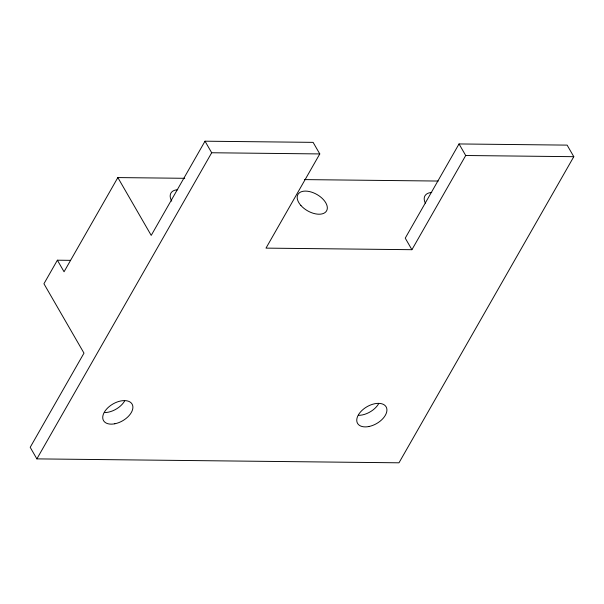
<?xml version="1.0" encoding="UTF-8"?>
<svg xmlns="http://www.w3.org/2000/svg" width="604" height="604" viewBox="0 0 604 604"><rect width="100%" height="100%" fill="white"/><g stroke="black" fill="none" stroke-linecap="round" stroke-linejoin="round"><path stroke-width="0.91" d="M70.57 260.347L57.38 260.203L43.933 283.752L83.986 353.129L30.2 447.315L36.874 458.881L398.987 462.807L573.8 156.685L567.126 145.119L459.032 143.948L405.246 238.142L411.92 249.701L465.707 155.507L459.032 143.948M184.741 178.301L117.848 177.576L64.054 271.77L57.38 260.203M411.92 249.701L265.994 248.123L319.78 153.929L313.106 142.363L205.013 141.193L151.219 235.386L117.848 177.576M36.874 458.881L211.687 152.752L205.013 141.193M211.687 152.752L319.78 153.929M465.707 155.507L573.8 156.685M304.393 179.599L438.179 181.049M425.344 203.14A16.504 9.407 29.7 0 1 431.724 192.495M171.732 201.14A16.504 9.407 29.7 0 1 177.704 189.739M124.65 400.958A16.504 9.702 -30 0 1 104.417 412.585M378.67 403.706A16.504 9.702 -30 0 1 358.436 415.341M300.928 205.511A16.504 9.407 29.7 0 0 326.53 210.939A16.504 9.407 29.7 0 0 309.301 191.528A16.504 9.407 29.7 0 0 300.928 205.511M368.84 426.537A16.504 9.702 -30 0 0 386.145 406.9A16.504 9.702 -30 0 0 360.528 411.936A16.504 9.702 -30 0 0 368.84 426.537M114.82 423.781A16.504 9.702 -30 0 0 132.125 404.151A16.504 9.702 -30 0 0 106.508 409.18A16.504 9.702 -30 0 0 114.82 423.781"/></g></svg>
